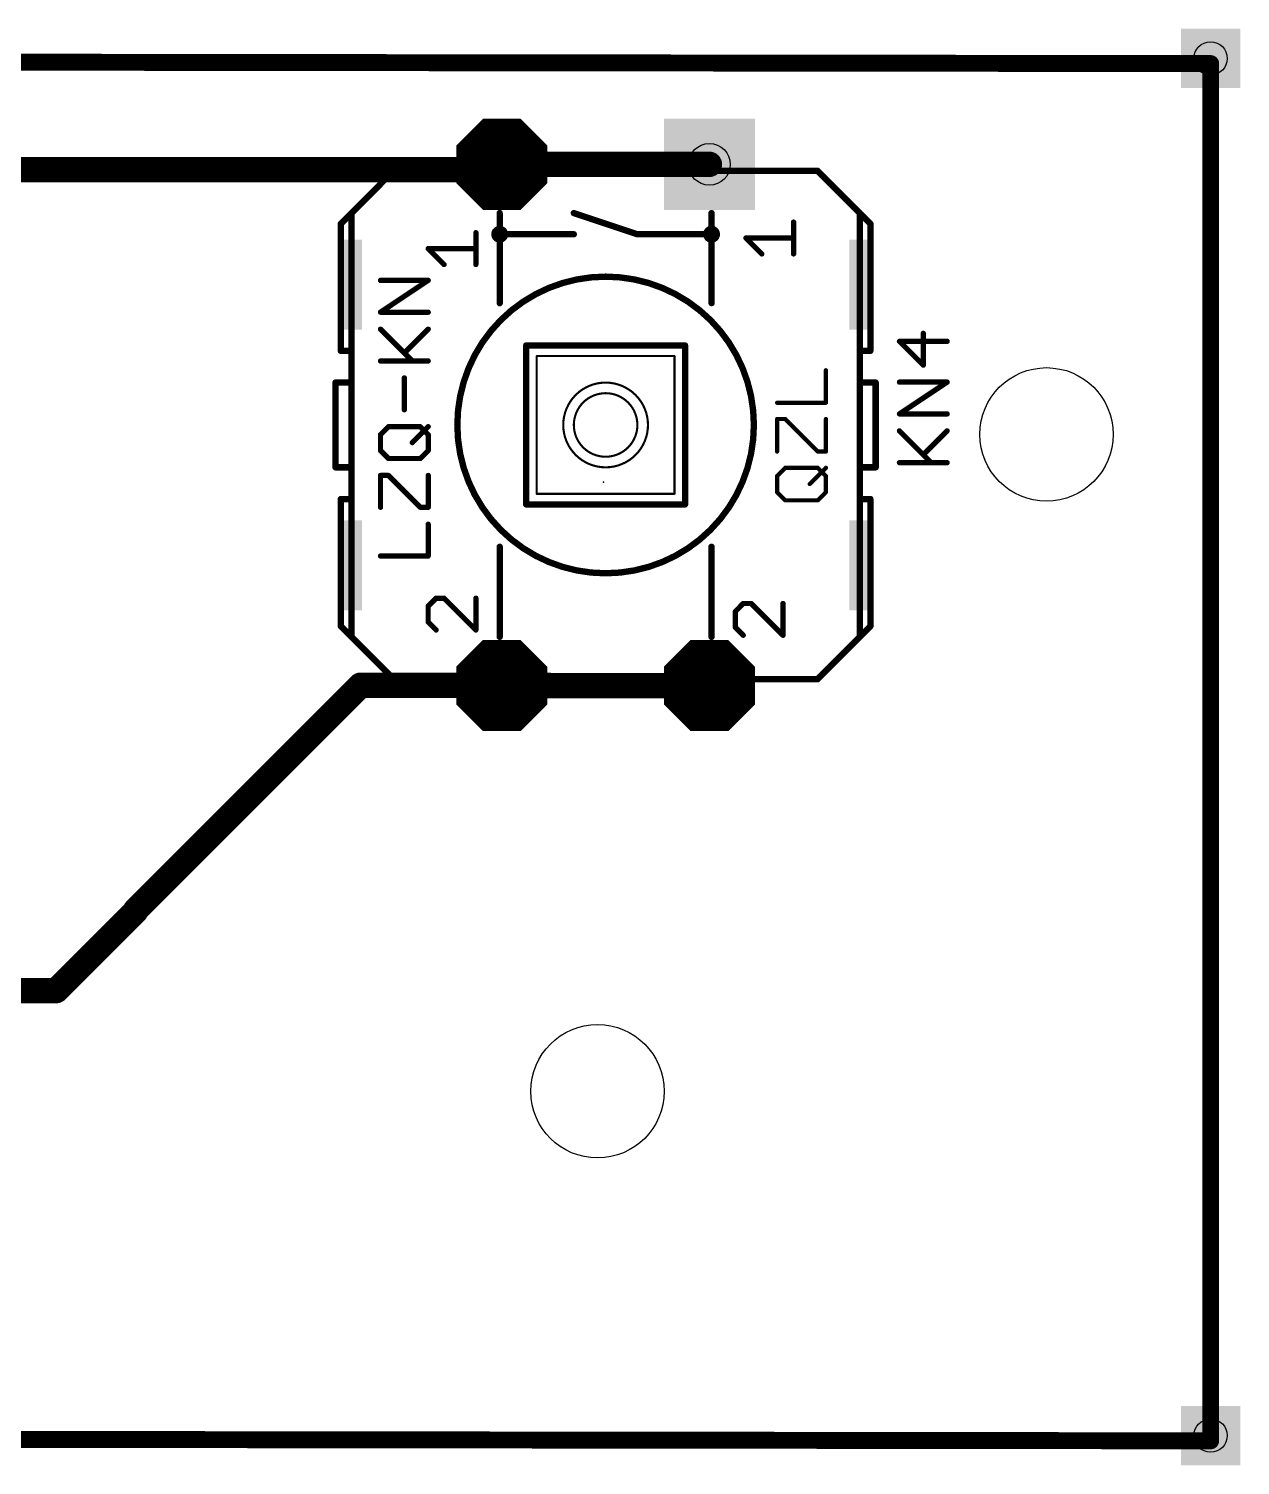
# Model space of a CAD drawing. Extents: x -1 to 109, y -1 to 34.
# Drawn here: x 79.6 to 108.66, y -0.71 to 33.73 of the extents above; entities that cross this region are included whole.
import ezdxf

# ---------------------------------------------------------------- set-up
doc = ezdxf.new("R2010")
doc.units = 0
for name, color, linetype in [('1', 22, 'CONTINUOUS'), ('16', 175, 'CONTINUOUS'), ('17', 82, 'CONTINUOUS'), ('18', 82, 'CONTINUOUS'), ('19', 53, 'CONTINUOUS'), ('20', 7, 'CONTINUOUS'), ('21', 253, 'CONTINUOUS'), ('23', 7, 'CONTINUOUS'), ('25', 253, 'CONTINUOUS'), ('27', 253, 'CONTINUOUS'), ('44', 253, 'CONTINUOUS'), ('51', 253, 'CONTINUOUS')]:
    doc.layers.add(name, color=color, linetype=linetype)

# ---------------------------------------------------------------- blocks, each defined once
blk = doc.blocks.new('RECT')
blk.add_solid([(-0.5, -0.5), (0.5, -0.5), (-0.5, 0.5), (0.5, 0.5)])
blk = doc.blocks.new('SQUAREP')
blk.add_solid([(-0.5, -0.5), (0.5, -0.5), (-0.5, 0.5), (0.5, 0.5)])
blk = doc.blocks.new('OCTAGONP')
at = {"const_width": 0.5}
blk.add_lwpolyline([(-0.25, -0.1036), (-0.25, 0.1036), (-0.1036, 0.25), (0.1036, 0.25), (0.25, 0.1036), (0.25, -0.1036), (0.1036, -0.25), (-0.1036, -0.25), (-0.25, -0.1036), (-0.25, 0.1036)], dxfattribs=at)
blk = doc.blocks.new('SQUAREV')
blk.add_solid([(-0.5, -0.5), (0.5, -0.5), (-0.5, 0.5), (0.5, 0.5)])

msp = doc.modelspace()

# ---------------------------------------------------------------- linework, layer by layer
at = {"layer": '1', "const_width": 0.4064}
for points in [[(107.951, 32.895), (-0.507, 33.022)], [(107.951, -0.125), (107.951, 32.895)], [(-0.507, 0.002), (107.951, -0.125)]]:
    msp.add_lwpolyline(points, dxfattribs=at)
at = {"layer": '1', "const_width": 0.2032}
for points in [[(108.0526, 32.895, 1), (107.8494, 32.895)], [(107.9509, 32.7934, 1), (107.9511, 32.9966)], [(107.9509, -0.2266, 1), (107.9511, -0.0234)], [(107.8494, -0.125, 1), (108.0526, -0.125)]]:
    msp.add_lwpolyline(points, format="xyb", dxfattribs=at)
at = {"layer": '16', "const_width": 0.6096}
for points in [[(55.5, 30.355), (90.8263, 30.355)], [(90.8263, 30.355), (90.9508, 30.4795)], [(90.9508, 30.4795), (95.9292, 30.4795)], [(82.17, 12.6), (87.56, 17.99)], [(87.56, 17.99), (92.0687, 17.99)], [(92.076, 17.9827), (90.9508, 17.9827)], [(92.0687, 17.99), (92.076, 17.9827)], [(92.076, 17.9827), (95.9292, 17.9827)], [(80.265, 10.67), (82.17, 12.575)], [(82.17, 12.575), (82.17, 12.6)], [(78.1568, 10.67), (80.265, 10.67)]]:
    msp.add_lwpolyline(points, dxfattribs=at)
at = {"layer": '16', "const_width": 0.3048}
for points in [[(90.9508, 30.6319, 1), (90.9508, 30.3271)], [(90.8263, 30.2026, 1), (90.8263, 30.5074)], [(91.0586, 30.3717, 1), (90.843, 30.5873)], [(95.9292, 30.3271, 1), (95.9292, 30.6319)], [(90.7185, 30.4628, 1), (90.9341, 30.2472)], [(87.56, 18.1424, 1), (87.56, 17.8376)], [(87.6678, 17.8822, 1), (87.4522, 18.0978)], [(90.9508, 18.1351, 1), (90.9508, 17.8303)], [(92.1765, 18.0978, 1), (91.9609, 17.8822)], [(92.076, 18.1351, 1), (92.076, 17.8303)], [(92.0687, 17.8376, 1), (92.0687, 18.1424)], [(92.076, 17.8303, 1), (92.076, 18.1351)], [(95.9292, 17.8303, 1), (95.9292, 18.1351)], [(91.9682, 17.8749, 1), (92.1838, 18.0905)], [(82.0622, 12.7078, 1), (82.2778, 12.4922)], [(82.3224, 12.6, 1), (82.0176, 12.6)], [(82.2778, 12.4672, 1), (82.0622, 12.6828)], [(82.0176, 12.575, 1), (82.3224, 12.575)], [(80.1572, 10.7778, 1), (80.3728, 10.5622)], [(80.265, 10.5176, 1), (80.265, 10.8224)]]:
    msp.add_lwpolyline(points, format="xyb", dxfattribs=at)
at = {"layer": '19'}
msp.add_line((0, 33.02), (107.95, 33.02), dxfattribs=at)
at = {"layer": '20'}
for p, q in [((107.931, 33.073), (0.001, 33.073)), ((107.8929, 0.0121), (107.931, 33.073)), ((0.001, 0.002), (107.8929, 0.0121))]:
    msp.add_line(p, q, dxfattribs=at)
for centre in [(104.014, 24.005), (93.246, 8.257)]:
    msp.add_circle(centre, 1.6, dxfattribs=at)
at = {"layer": '21'}
for points, const_width in [([(88.36, 30.3271), (87.344, 29.3111)], 0.1524), ([(89.63, 30.3271), (88.36, 30.3271)], 0.1524), ([(94.583, 30.3271), (92.297, 30.3271)], 0.1524), ([(98.52, 30.3271), (97.25, 30.3271)], 0.1524), ([(99.536, 29.3111), (98.52, 30.3271)], 0.1524), ([(87.09, 29.0571), (87.344, 29.3111)], 0.1524), ([(87.344, 29.3111), (87.344, 26.0091)], 0.1524), ([(99.536, 29.3111), (99.536, 26.0091)], 0.1524), ([(99.536, 29.3111), (99.79, 29.0571)], 0.1524), ([(87.09, 26.0091), (87.09, 29.0571)], 0.1524), ([(97.9485, 28.3323), (97.9485, 29.0949)], 0.127), ([(99.79, 26.0091), (99.79, 29.0571)], 0.1524), ([(90.3285, 28.0783), (90.3285, 28.8409)], 0.127), ([(97.1859, 28.3323), (96.8046, 28.7136)], 0.127), ([(96.8046, 28.7136), (97.9485, 28.7136)], 0.127), ([(89.5659, 28.0783), (89.1846, 28.4596)], 0.127), ([(89.1846, 28.4596), (90.3285, 28.4596)], 0.127), ([(91.535, 22.3261), (91.535, 26.1361)], 0.1524), ([(95.345, 26.1361), (91.535, 26.1361)], 0.1524), ([(95.345, 26.1361), (95.345, 22.3261)], 0.1524), ([(87.344, 26.0091), (87.09, 26.0091)], 0.1524), ([(87.344, 26.0091), (87.344, 25.2471)], 0.1524), ([(91.789, 22.5801), (91.789, 25.8821)], 0.0508), ([(95.091, 25.8821), (91.789, 25.8821)], 0.0508), ([(95.091, 25.8821), (95.091, 22.5801)], 0.0508), ([(99.79, 26.0091), (99.536, 26.0091)], 0.1524), ([(99.536, 26.0091), (99.536, 25.2471)], 0.1524), ([(98.7232, 24.7634), (98.7232, 25.5429)], 0.1016), ([(86.963, 25.2471), (86.963, 23.2151)], 0.1524), ([(86.963, 25.2471), (87.344, 25.2471)], 0.1524), ([(87.344, 25.2471), (87.344, 23.2151)], 0.1524), ([(99.536, 25.2471), (99.917, 25.2471)], 0.1524), ([(99.536, 25.2471), (99.536, 23.2151)], 0.1524), ([(99.917, 25.2471), (99.917, 23.2151)], 0.1524), ([(97.5539, 24.7634), (98.7232, 24.7634)], 0.1016), ([(97.5539, 23.5941), (97.5539, 24.3736)], 0.1016), ([(97.5539, 24.3736), (97.7488, 24.3736)], 0.1016), ([(97.7488, 24.3736), (98.5284, 23.5941)], 0.1016), ([(98.7232, 23.5941), (98.7232, 24.3736)], 0.1016), ([(98.5284, 23.5941), (98.7232, 23.5941)], 0.1016), ([(87.344, 23.2151), (86.963, 23.2151)], 0.1524), ([(87.344, 23.2151), (87.344, 22.4531)], 0.1524), ([(97.5539, 23.0094), (97.7488, 23.2043)], 0.1016), ([(97.7488, 23.2043), (98.5284, 23.2043)], 0.1016), ([(98.3335, 22.8145), (98.7232, 23.2043)], 0.1016), ([(98.5284, 23.2043), (98.7232, 23.0094)], 0.1016), ([(99.917, 23.2151), (99.536, 23.2151)], 0.1524), ([(99.536, 22.4531), (99.536, 23.2151)], 0.1524), ([(97.5539, 22.6196), (97.5539, 23.0094)], 0.1016), ([(98.7232, 23.0094), (98.7232, 22.6196)], 0.1016), ([(87.344, 22.4531), (87.09, 22.4531)], 0.1524), ([(87.09, 19.4051), (87.09, 22.4531)], 0.1524), ([(87.344, 22.4531), (87.344, 19.1511)], 0.1524), ([(91.535, 22.3261), (95.345, 22.3261)], 0.1524), ([(91.789, 22.5801), (95.091, 22.5801)], 0.0508), ([(97.7488, 22.4248), (97.5539, 22.6196)], 0.1016), ([(98.5284, 22.4248), (97.7488, 22.4248)], 0.1016), ([(98.7232, 22.6196), (98.5284, 22.4248)], 0.1016), ([(99.536, 19.1511), (99.536, 22.4531)], 0.1524), ([(99.79, 22.4531), (99.536, 22.4531)], 0.1524), ([(99.79, 19.4051), (99.79, 22.4531)], 0.1524), ([(89.3752, 20.0779), (89.1846, 19.8872)], 0.127), ([(89.5659, 20.0779), (89.3752, 20.0779)], 0.127), ([(90.3285, 19.3153), (89.5659, 20.0779)], 0.127), ([(90.3285, 20.0779), (90.3285, 19.3153)], 0.127), ([(96.7412, 19.9509), (96.5506, 19.7602)], 0.127), ([(96.9319, 19.9509), (96.7412, 19.9509)], 0.127), ([(97.6945, 19.1883), (96.9319, 19.9509)], 0.127), ([(97.6945, 19.9509), (97.6945, 19.1883)], 0.127), ([(89.1846, 19.8872), (89.1846, 19.5059)], 0.127), ([(96.5506, 19.7602), (96.5506, 19.3789)], 0.127), ([(87.344, 19.1511), (87.09, 19.4051)], 0.1524), ([(89.1846, 19.5059), (89.3752, 19.3153)], 0.127), ([(96.5506, 19.3789), (96.7412, 19.1883)], 0.127), ([(99.536, 19.1511), (99.79, 19.4051)], 0.1524), ([(87.344, 19.1511), (88.36, 18.1351)], 0.1524), ([(98.52, 18.1351), (99.536, 19.1511)], 0.1524), ([(88.36, 18.1351), (89.63, 18.1351)], 0.1524), ([(94.583, 18.1351), (92.297, 18.1351)], 0.1524), ([(98.52, 18.1351), (97.25, 18.1351)], 0.1524)]:
    msp.add_lwpolyline(points, dxfattribs=dict(at, const_width=const_width))
for points, const_width in [([(88.36, 30.3652, 1), (88.36, 30.289)], 0.0762), ([(88.3869, 30.3002, 1), (88.3331, 30.354)], 0.0762), ([(89.63, 30.289, 1), (89.63, 30.3652)], 0.0762), ([(92.297, 30.3652, 1), (92.297, 30.289)], 0.0762), ([(94.583, 30.289, 1), (94.583, 30.3652)], 0.0762), ([(97.25, 30.3652, 1), (97.25, 30.289)], 0.0762), ([(98.5469, 30.354, 1), (98.4931, 30.3002)], 0.0762), ([(98.52, 30.289, 1), (98.52, 30.3652)], 0.0762), ([(87.3821, 29.3111, 1), (87.3059, 29.3111)], 0.0762), ([(87.3171, 29.338, 1), (87.3709, 29.2842)], 0.0762), ([(87.3709, 29.2842, 1), (87.3171, 29.338)], 0.0762), ([(99.5741, 29.3111, 1), (99.4979, 29.3111)], 0.0762), ([(99.5629, 29.338, 1), (99.5091, 29.2842)], 0.0762), ([(99.5091, 29.2842, 1), (99.5629, 29.338)], 0.0762), ([(87.1281, 29.0571, 1), (87.0519, 29.0571)], 0.0762), ([(87.0631, 29.084, 1), (87.1169, 29.0302)], 0.0762), ([(97.9803, 29.0949, 1), (97.9168, 29.0949)], 0.0635), ([(99.8281, 29.0571, 1), (99.7519, 29.0571)], 0.0762), ([(99.7631, 29.0302, 1), (99.8169, 29.084)], 0.0762), ([(90.3603, 28.8409, 1), (90.2968, 28.8409)], 0.0635), ([(96.8271, 28.7361, 1), (96.7821, 28.6911)], 0.0635), ([(96.8046, 28.7454, 1), (96.8046, 28.6819)], 0.0635), ([(97.9485, 28.6819, 1), (97.9485, 28.7454)], 0.0635), ([(89.2071, 28.4821, 1), (89.1621, 28.4371)], 0.0635), ([(89.1846, 28.4914, 1), (89.1846, 28.4279)], 0.0635), ([(90.3285, 28.4279, 1), (90.3285, 28.4914)], 0.0635), ([(97.1634, 28.3098, 1), (97.2084, 28.3548)], 0.0635), ([(97.9168, 28.3323, 1), (97.9803, 28.3323)], 0.0635), ([(89.5434, 28.0558, 1), (89.5884, 28.1008)], 0.0635), ([(90.2968, 28.0783, 1), (90.3603, 28.0783)], 0.0635), ([(93.44, 20.6751, 1), (93.44, 27.7871, 1), (93.44, 20.6751)], 0.1524), ([(91.5731, 26.1361, 1), (91.4969, 26.1361)], 0.0762), ([(91.535, 26.1742, 1), (91.535, 26.098)], 0.0762), ([(95.3831, 26.1361, 1), (95.3069, 26.1361)], 0.0762), ([(95.345, 26.098, 1), (95.345, 26.1742)], 0.0762), ([(87.09, 26.0472, 1), (87.09, 25.971)], 0.0762), ([(87.0519, 26.0091, 1), (87.1281, 26.0091)], 0.0762), ([(87.3821, 26.0091, 1), (87.3059, 26.0091)], 0.0762), ([(87.3059, 26.0091, 1), (87.3821, 26.0091)], 0.0762), ([(87.344, 25.971, 1), (87.344, 26.0472)], 0.0762), ([(91.8017, 25.8821, 1), (91.7763, 25.8821)], 0.0254), ([(91.789, 25.8948, 1), (91.789, 25.8694)], 0.0254), ([(95.1037, 25.8821, 1), (95.0783, 25.8821)], 0.0254), ([(95.091, 25.8694, 1), (95.091, 25.8948)], 0.0254), ([(99.536, 26.0472, 1), (99.536, 25.971)], 0.0762), ([(99.5741, 26.0091, 1), (99.4979, 26.0091)], 0.0762), ([(99.4979, 26.0091, 1), (99.5741, 26.0091)], 0.0762), ([(99.7519, 26.0091, 1), (99.8281, 26.0091)], 0.0762), ([(99.79, 25.971, 1), (99.79, 26.0472)], 0.0762), ([(98.7486, 25.5429, 1), (98.6978, 25.5429)], 0.0508), ([(87.0011, 25.2471, 1), (86.9249, 25.2471)], 0.0762), ([(86.963, 25.2852, 1), (86.963, 25.209)], 0.0762), ([(87.3821, 25.2471, 1), (87.3059, 25.2471)], 0.0762), ([(87.3059, 25.2471, 1), (87.3821, 25.2471)], 0.0762), ([(87.344, 25.209, 1), (87.344, 25.2852)], 0.0762), ([(93.44, 23.2151, 1), (93.44, 25.2471, 1), (93.44, 23.2151)], 0.0508), ([(99.536, 25.2852, 1), (99.536, 25.209)], 0.0762), ([(99.5741, 25.2471, 1), (99.4979, 25.2471)], 0.0762), ([(99.4979, 25.2471, 1), (99.5741, 25.2471)], 0.0762), ([(99.9551, 25.2471, 1), (99.8789, 25.2471)], 0.0762), ([(99.917, 25.209, 1), (99.917, 25.2852)], 0.0762), ([(93.44, 23.4691, 1), (93.44, 24.9931, 1), (93.44, 23.4691)], 0.0508), ([(97.5539, 24.7888, 1), (97.5539, 24.738)], 0.0508), ([(98.7232, 24.738, 1), (98.7232, 24.7888)], 0.0508), ([(98.6978, 24.7634, 1), (98.7486, 24.7634)], 0.0508), ([(97.5793, 24.3736, 1), (97.5285, 24.3736)], 0.0508), ([(97.5539, 24.399, 1), (97.5539, 24.3482)], 0.0508), ([(97.7668, 24.3916, 1), (97.7308, 24.3556)], 0.0508), ([(97.7488, 24.3482, 1), (97.7488, 24.399)], 0.0508), ([(98.7486, 24.3736, 1), (98.6978, 24.3736)], 0.0508), ([(97.5285, 23.5941, 1), (97.5793, 23.5941)], 0.0508), ([(98.5284, 23.6195, 1), (98.5284, 23.5687)], 0.0508), ([(98.5104, 23.5761, 1), (98.5464, 23.6121)], 0.0508), ([(98.6978, 23.5941, 1), (98.7486, 23.5941)], 0.0508), ([(98.7232, 23.5687, 1), (98.7232, 23.6195)], 0.0508), ([(86.963, 23.2532, 1), (86.963, 23.177)], 0.0762), ([(86.9249, 23.2151, 1), (87.0011, 23.2151)], 0.0762), ([(87.3821, 23.2151, 1), (87.3059, 23.2151)], 0.0762), ([(87.3059, 23.2151, 1), (87.3821, 23.2151)], 0.0762), ([(87.344, 23.177, 1), (87.344, 23.2532)], 0.0762), ([(97.7488, 23.2297, 1), (97.7488, 23.1789)], 0.0508), ([(97.7668, 23.1863, 1), (97.7308, 23.2223)], 0.0508), ([(98.5464, 23.2223, 1), (98.5104, 23.1863)], 0.0508), ([(98.5284, 23.1789, 1), (98.5284, 23.2297)], 0.0508), ([(98.7412, 23.1863, 1), (98.7052, 23.2223)], 0.0508), ([(99.536, 23.2532, 1), (99.536, 23.177)], 0.0762), ([(99.5741, 23.2151, 1), (99.4979, 23.2151)], 0.0762), ([(99.4979, 23.2151, 1), (99.5741, 23.2151)], 0.0762), ([(99.8789, 23.2151, 1), (99.9551, 23.2151)], 0.0762), ([(99.917, 23.177, 1), (99.917, 23.2532)], 0.0762), ([(97.5359, 23.0274, 1), (97.5719, 22.9914)], 0.0508), ([(97.5793, 23.0094, 1), (97.5285, 23.0094)], 0.0508), ([(98.3155, 22.8325, 1), (98.3515, 22.7965)], 0.0508), ([(98.7486, 23.0094, 1), (98.6978, 23.0094)], 0.0508), ([(98.7052, 22.9914, 1), (98.7412, 23.0274)], 0.0508), ([(87.09, 22.4912, 1), (87.09, 22.415)], 0.0762), ([(87.1281, 22.4531, 1), (87.0519, 22.4531)], 0.0762), ([(87.3821, 22.4531, 1), (87.3059, 22.4531)], 0.0762), ([(87.3059, 22.4531, 1), (87.3821, 22.4531)], 0.0762), ([(87.344, 22.415, 1), (87.344, 22.4912)], 0.0762), ([(91.535, 22.3642, 1), (91.535, 22.288)], 0.0762), ([(91.789, 22.5928, 1), (91.789, 22.5674)], 0.0254), ([(91.7763, 22.5801, 1), (91.8017, 22.5801)], 0.0254), ([(95.0783, 22.5801, 1), (95.1037, 22.5801)], 0.0254), ([(95.091, 22.5674, 1), (95.091, 22.5928)], 0.0254), ([(95.345, 22.288, 1), (95.345, 22.3642)], 0.0762), ([(97.5719, 22.6376, 1), (97.5359, 22.6016)], 0.0508), ([(97.5285, 22.6196, 1), (97.5793, 22.6196)], 0.0508), ([(97.7488, 22.4502, 1), (97.7488, 22.3994)], 0.0508), ([(97.7308, 22.4068, 1), (97.7668, 22.4428)], 0.0508), ([(98.5104, 22.4428, 1), (98.5464, 22.4068)], 0.0508), ([(98.5284, 22.3994, 1), (98.5284, 22.4502)], 0.0508), ([(98.6978, 22.6196, 1), (98.7486, 22.6196)], 0.0508), ([(98.7412, 22.6016, 1), (98.7052, 22.6376)], 0.0508), ([(99.5741, 22.4531, 1), (99.4979, 22.4531)], 0.0762), ([(99.536, 22.4912, 1), (99.536, 22.415)], 0.0762), ([(99.4979, 22.4531, 1), (99.5741, 22.4531)], 0.0762), ([(99.8281, 22.4531, 1), (99.7519, 22.4531)], 0.0762), ([(99.79, 22.415, 1), (99.79, 22.4912)], 0.0762), ([(91.4969, 22.3261, 1), (91.5731, 22.3261)], 0.0762), ([(95.3069, 22.3261, 1), (95.3831, 22.3261)], 0.0762), ([(89.3752, 20.1096, 1), (89.3752, 20.0462)], 0.0635), ([(89.3977, 20.0555, 1), (89.3527, 20.1003)], 0.0635), ([(89.5884, 20.1004, 1), (89.5434, 20.0554)], 0.0635), ([(89.5659, 20.0462, 1), (89.5659, 20.1096)], 0.0635), ([(90.3603, 20.0779, 1), (90.2968, 20.0779)], 0.0635), ([(96.7412, 19.9826, 1), (96.7412, 19.9192)], 0.0635), ([(96.7637, 19.9285, 1), (96.7187, 19.9733)], 0.0635), ([(96.9544, 19.9734, 1), (96.9094, 19.9284)], 0.0635), ([(96.9319, 19.9192, 1), (96.9319, 19.9826)], 0.0635), ([(97.7263, 19.9509, 1), (97.6628, 19.9509)], 0.0635), ([(89.1621, 19.9096, 1), (89.2071, 19.8648)], 0.0635), ([(89.2164, 19.8872, 1), (89.1529, 19.8872)], 0.0635), ([(96.5824, 19.7602, 1), (96.5189, 19.7602)], 0.0635), ([(96.5281, 19.7826, 1), (96.5731, 19.7378)], 0.0635), ([(87.0519, 19.4051, 1), (87.1281, 19.4051)], 0.0762), ([(87.1169, 19.432, 1), (87.0631, 19.3782)], 0.0762), ([(89.2071, 19.5284, 1), (89.1621, 19.4834)], 0.0635), ([(89.1529, 19.5059, 1), (89.2164, 19.5059)], 0.0635), ([(89.3527, 19.2928, 1), (89.3977, 19.3378)], 0.0635), ([(90.2968, 19.3153, 1), (90.3603, 19.3153)], 0.0635), ([(90.306, 19.2928, 1), (90.351, 19.3378)], 0.0635), ([(96.5731, 19.4014, 1), (96.5281, 19.3564)], 0.0635), ([(96.5189, 19.3789, 1), (96.5824, 19.3789)], 0.0635), ([(99.7519, 19.4051, 1), (99.8281, 19.4051)], 0.0762), ([(99.8169, 19.3782, 1), (99.7631, 19.432)], 0.0762), ([(87.3059, 19.1511, 1), (87.3821, 19.1511)], 0.0762), ([(87.3709, 19.178, 1), (87.3171, 19.1242)], 0.0762), ([(87.3171, 19.1242, 1), (87.3709, 19.178)], 0.0762), ([(96.7187, 19.1658, 1), (96.7637, 19.2108)], 0.0635), ([(97.6628, 19.1883, 1), (97.7263, 19.1883)], 0.0635), ([(97.672, 19.1658, 1), (97.717, 19.2108)], 0.0635), ([(99.4979, 19.1511, 1), (99.5741, 19.1511)], 0.0762), ([(99.5091, 19.178, 1), (99.5629, 19.1242)], 0.0762), ([(99.5629, 19.1242, 1), (99.5091, 19.178)], 0.0762), ([(88.36, 18.1732, 1), (88.36, 18.097)], 0.0762), ([(88.3331, 18.1082, 1), (88.3869, 18.162)], 0.0762), ([(89.63, 18.097, 1), (89.63, 18.1732)], 0.0762), ([(92.297, 18.1732, 1), (92.297, 18.097)], 0.0762), ([(94.583, 18.097, 1), (94.583, 18.1732)], 0.0762), ([(97.25, 18.1732, 1), (97.25, 18.097)], 0.0762), ([(98.4931, 18.162, 1), (98.5469, 18.1082)], 0.0762), ([(98.52, 18.097, 1), (98.52, 18.1732)], 0.0762)]:
    msp.add_lwpolyline(points, format="xyb", dxfattribs=dict(at, const_width=const_width))
at = {"layer": '23'}
msp.add_point((93.3892, 22.8595), dxfattribs=at)
at = {"layer": '25', "const_width": 0.127}
for points in [[(101.6315, 26.237), (100.4876, 26.237)], [(100.4876, 26.237), (101.0596, 25.6651)], [(101.0596, 25.6651), (101.0596, 26.4277)], [(100.4876, 24.4958), (101.6315, 25.2584)], [(101.6315, 25.2584), (100.4876, 25.2584)], [(101.6315, 24.4958), (100.4876, 24.4958)], [(101.2502, 23.3265), (100.4876, 24.0891)], [(101.0596, 23.5171), (101.6315, 24.0891)], [(100.4876, 23.3265), (101.6315, 23.3265)]]:
    msp.add_lwpolyline(points, dxfattribs=at)
at = {"layer": '25', "const_width": 0.0635}
for points in [[(100.4876, 26.2688, 1), (100.4876, 26.2053)], [(100.51, 26.2595, 1), (100.4652, 26.2145)], [(101.0914, 26.4277, 1), (101.0279, 26.4277)], [(101.6315, 26.2053, 1), (101.6315, 26.2688)], [(101.0279, 25.6651, 1), (101.0914, 25.6651)], [(101.0372, 25.6426, 1), (101.082, 25.6876)], [(100.4876, 25.2902, 1), (100.4876, 25.2267)], [(101.6491, 25.232, 1), (101.6139, 25.2848)], [(101.6315, 25.2267, 1), (101.6315, 25.2902)], [(100.4876, 24.5276, 1), (100.4876, 24.4641)], [(100.47, 24.5222, 1), (100.5052, 24.4694)], [(101.6315, 24.4641, 1), (101.6315, 24.5276)], [(100.5101, 24.1116, 1), (100.4651, 24.0666)], [(101.654, 24.0667, 1), (101.609, 24.1115)], [(101.0371, 23.5395, 1), (101.0821, 23.4947)], [(100.4876, 23.3582, 1), (100.4876, 23.2948)], [(101.2277, 23.304, 1), (101.2727, 23.349)], [(101.6315, 23.2948, 1), (101.6315, 23.3582)]]:
    msp.add_lwpolyline(points, format="xyb", dxfattribs=at)
at = {"layer": '27', "const_width": 0.127}
for points in [[(88.0416, 26.9348), (89.1855, 27.6974)], [(89.1855, 27.6974), (88.0416, 27.6974)], [(89.1855, 26.9348), (88.0416, 26.9348)], [(88.8042, 25.7655), (88.0416, 26.5281)], [(88.6136, 25.9561), (89.1855, 26.5281)], [(88.0416, 25.7655), (89.1855, 25.7655)], [(88.6136, 24.5962), (88.6136, 25.3588)], [(88.0416, 23.9988), (88.2322, 24.1895)], [(88.2322, 24.1895), (88.9949, 24.1895)], [(88.8042, 23.8082), (89.1855, 24.1895)], [(88.9949, 24.1895), (89.1855, 23.9988)], [(88.0416, 23.6175), (88.0416, 23.9988)], [(89.1855, 23.9988), (89.1855, 23.6175)], [(88.2322, 23.4269), (88.0416, 23.6175)], [(88.9949, 23.4269), (88.2322, 23.4269)], [(89.1855, 23.6175), (88.9949, 23.4269)], [(88.0416, 22.2576), (88.0416, 23.0202)], [(88.0416, 23.0202), (88.2322, 23.0202)], [(88.2322, 23.0202), (88.9949, 22.2576)], [(89.1855, 22.2576), (89.1855, 23.0202)], [(88.9949, 22.2576), (89.1855, 22.2576)], [(89.1855, 21.0883), (89.1855, 21.8509)], [(88.0416, 21.0883), (89.1855, 21.0883)]]:
    msp.add_lwpolyline(points, dxfattribs=at)
at = {"layer": '27', "const_width": 0.0635}
for points in [[(88.0416, 27.7292, 1), (88.0416, 27.6657)], [(89.2031, 27.671, 1), (89.1679, 27.7238)], [(89.1855, 27.6657, 1), (89.1855, 27.7292)], [(88.0416, 26.9666, 1), (88.0416, 26.9031)], [(88.024, 26.9612, 1), (88.0592, 26.9084)], [(89.1855, 26.9031, 1), (89.1855, 26.9666)], [(88.0641, 26.5506, 1), (88.0191, 26.5056)], [(89.208, 26.5057, 1), (89.163, 26.5505)], [(88.5911, 25.9785, 1), (88.6361, 25.9337)], [(88.0416, 25.7973, 1), (88.0416, 25.7338)], [(88.7817, 25.743, 1), (88.8267, 25.788)], [(89.1855, 25.7338, 1), (89.1855, 25.7973)], [(88.6454, 25.3588, 1), (88.5819, 25.3588)], [(88.5819, 24.5962, 1), (88.6454, 24.5962)], [(88.2322, 24.2213, 1), (88.2322, 24.1578)], [(88.2547, 24.1671, 1), (88.2097, 24.2119)], [(89.0174, 24.2119, 1), (88.9724, 24.1671)], [(88.9949, 24.1578, 1), (88.9949, 24.2213)], [(89.208, 24.167, 1), (89.163, 24.212)], [(88.0734, 23.9988, 1), (88.0099, 23.9988)], [(88.0191, 24.0212, 1), (88.0641, 23.9764)], [(88.7817, 23.8307, 1), (88.8267, 23.7857)], [(89.2173, 23.9988, 1), (89.1538, 23.9988)], [(89.163, 23.9764, 1), (89.208, 24.0212)], [(88.0641, 23.64, 1), (88.0191, 23.595)], [(88.0099, 23.6175, 1), (88.0734, 23.6175)], [(88.2322, 23.4586, 1), (88.2322, 23.3952)], [(88.2097, 23.4044, 1), (88.2547, 23.4494)], [(88.9724, 23.4494, 1), (89.0174, 23.4044)], [(88.9949, 23.3952, 1), (88.9949, 23.4586)], [(89.1538, 23.6175, 1), (89.2173, 23.6175)], [(89.208, 23.595, 1), (89.163, 23.64)], [(88.0734, 23.0202, 1), (88.0099, 23.0202)], [(88.0416, 23.052, 1), (88.0416, 22.9885)], [(88.2546, 23.0427, 1), (88.2098, 22.9977)], [(88.2322, 22.9885, 1), (88.2322, 23.052)], [(89.2173, 23.0202, 1), (89.1538, 23.0202)], [(88.0099, 22.2576, 1), (88.0734, 22.2576)], [(88.9949, 22.2893, 1), (88.9949, 22.2259)], [(88.9725, 22.2351, 1), (89.0173, 22.2801)], [(89.1538, 22.2576, 1), (89.2173, 22.2576)], [(89.1855, 22.2259, 1), (89.1855, 22.2893)], [(89.2173, 21.8509, 1), (89.1538, 21.8509)], [(88.0416, 21.12, 1), (88.0416, 21.0566)], [(89.1538, 21.0883, 1), (89.2173, 21.0883)], [(89.1855, 21.0566, 1), (89.1855, 21.12)]]:
    msp.add_lwpolyline(points, format="xyb", dxfattribs=at)
at = {"layer": '44'}
for centre, radius in [((107.95, 33.02), 0.4), ((90.9508, 30.4795), 0.5), ((95.9292, 30.4795), 0.5), ((90.9508, 17.9827), 0.5), ((95.9292, 17.9827), 0.5), ((107.95, 0), 0.4)]:
    msp.add_circle(centre, radius, dxfattribs=at)
at = {"layer": '51', "const_width": 0.1524}
for points in [[(89.63, 30.3271), (92.297, 30.3271)], [(94.583, 30.3271), (97.25, 30.3271)], [(90.9, 29.3111), (90.9, 28.8031)], [(94.202, 28.8031), (92.678, 29.3111)], [(95.98, 29.3111), (95.98, 28.8031)], [(92.678, 28.8031), (90.9, 28.8031)], [(90.9, 28.8031), (90.9, 27.1521)], [(95.98, 28.8031), (94.202, 28.8031)], [(95.98, 28.8031), (95.98, 27.1521)], [(90.9, 21.3101), (90.9, 19.1511)], [(95.98, 21.3101), (95.98, 19.1511)], [(89.63, 18.1351), (92.297, 18.1351)], [(94.583, 18.1351), (97.25, 18.1351)]]:
    msp.add_lwpolyline(points, dxfattribs=at)
at = {"layer": '51'}
for points, const_width in [([(89.63, 30.3652, 1), (89.63, 30.289)], 0.0762), ([(92.297, 30.289, 1), (92.297, 30.3652)], 0.0762), ([(94.583, 30.3652, 1), (94.583, 30.289)], 0.0762), ([(97.25, 30.289, 1), (97.25, 30.3652)], 0.0762), ([(90.9381, 29.3111, 1), (90.8619, 29.3111)], 0.0762), ([(92.69, 29.3472, 1), (92.666, 29.275)], 0.0762), ([(96.0181, 29.3111, 1), (95.9419, 29.3111)], 0.0762), ([(90.9, 28.6761, 1), (90.9, 28.9301, 1), (90.9, 28.6761)], 0.1524), ([(95.98, 28.6761, 1), (95.98, 28.9301, 1), (95.98, 28.6761)], 0.1524), ([(90.9, 28.8412, 1), (90.9, 28.765)], 0.0762), ([(90.9381, 28.8031, 1), (90.8619, 28.8031)], 0.0762), ([(90.8619, 28.8031, 1), (90.9381, 28.8031)], 0.0762), ([(92.678, 28.765, 1), (92.678, 28.8412)], 0.0762), ([(94.202, 28.8412, 1), (94.202, 28.765)], 0.0762), ([(94.19, 28.767, 1), (94.214, 28.8392)], 0.0762), ([(96.0181, 28.8031, 1), (95.9419, 28.8031)], 0.0762), ([(95.9419, 28.8031, 1), (96.0181, 28.8031)], 0.0762), ([(95.98, 28.765, 1), (95.98, 28.8412)], 0.0762), ([(90.8619, 27.1521, 1), (90.9381, 27.1521)], 0.0762), ([(95.9419, 27.1521, 1), (96.0181, 27.1521)], 0.0762), ([(90.9381, 21.3101, 1), (90.8619, 21.3101)], 0.0762), ([(96.0181, 21.3101, 1), (95.9419, 21.3101)], 0.0762), ([(90.8619, 19.1511, 1), (90.9381, 19.1511)], 0.0762), ([(95.9419, 19.1511, 1), (96.0181, 19.1511)], 0.0762), ([(89.63, 18.1732, 1), (89.63, 18.097)], 0.0762), ([(92.297, 18.097, 1), (92.297, 18.1732)], 0.0762), ([(94.583, 18.1732, 1), (94.583, 18.097)], 0.0762), ([(97.25, 18.097, 1), (97.25, 18.1732)], 0.0762)]:
    msp.add_lwpolyline(points, format="xyb", dxfattribs=dict(at, const_width=const_width))

# ---------------------------------------------------------------- block references
at = {"layer": '17', "xscale": 2.1844, "yscale": 2.1844, "rotation": 270}
for name, p in [('OCTAGONP', (90.9508, 30.4795)), ('OCTAGONP', (90.9508, 30.4795)), ('SQUAREP', (95.9292, 30.4795)), ('SQUAREP', (95.9292, 30.4795)), ('OCTAGONP', (90.9508, 17.9827)), ('OCTAGONP', (90.9508, 17.9827)), ('OCTAGONP', (95.9292, 17.9827)), ('OCTAGONP', (95.9292, 17.9827))]:
    msp.add_blockref(name, p, dxfattribs=at)
at = {"layer": '18', "xscale": 1.4224, "yscale": 1.4224}
for p in [(107.95, 33.02), (107.95, 33.02), (107.95, 0), (107.95, 0)]:
    msp.add_blockref('SQUAREV', p, dxfattribs=at)
at = {"layer": '21', "xscale": 2.159, "yscale": 0.508, "rotation": 270}
for p in [(87.344, 27.5966), (99.536, 27.5966), (87.344, 20.8656), (99.536, 20.8656)]:
    msp.add_blockref('RECT', p, dxfattribs=at)
at = {"layer": '51', "xscale": 0.508, "yscale": 0.889, "rotation": 270}
for p in [(90.9635, 30.5811), (95.9165, 30.5811), (90.9635, 17.8811), (95.9165, 17.8811)]:
    msp.add_blockref('RECT', p, dxfattribs=at)

doc.saveas('drawing.dxf')
